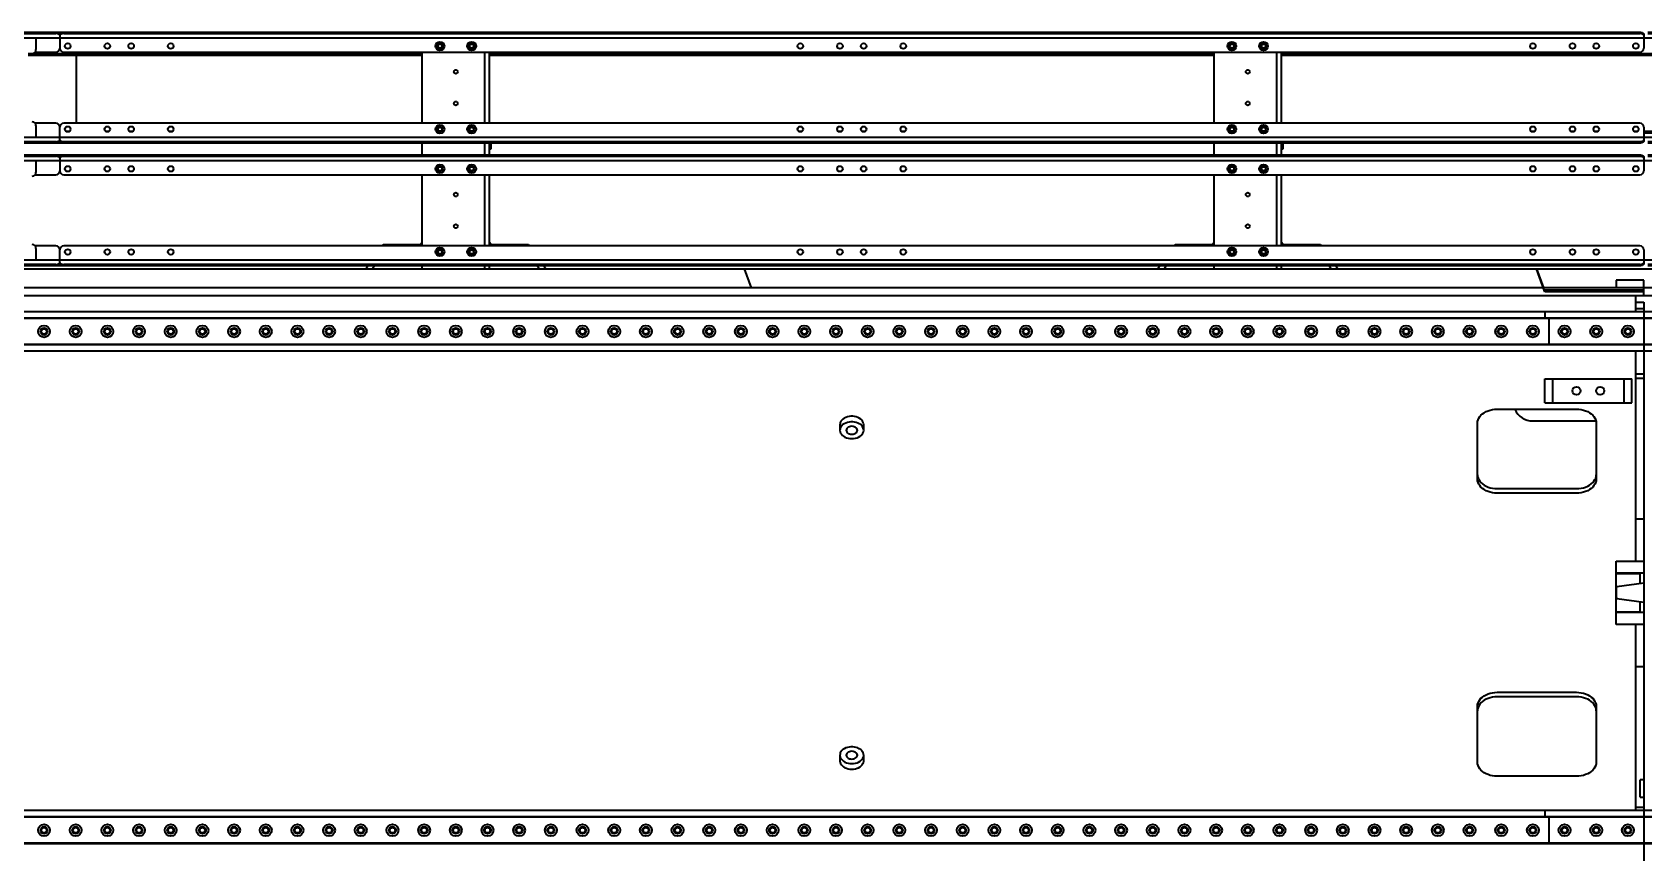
# Model space of a CAD drawing. Header units: inches. Extents: x 16559 to 58559, y 6500 to 36200.
# Drawn here: x 30810 to 32845, y 23166 to 24202 of the extents above; entities that cross this region are included whole.
import ezdxf

# ---------------------------------------------------------------- set-up
doc = ezdxf.new("R2010")
doc.units = ezdxf.units.IN
doc.header["$LTSCALE"] = 300
doc.layers.add('GUIDE', color=4, linetype='Continuous', lineweight=35)

# ---------------------------------------------------------------- blocks, each defined once
blk = doc.blocks.new('A$C8cf30650')
at = {"layer": 'GUIDE'}
for p, q in [((100, 1311), (4100, 1311)), ((105, 1318), (4095, 1318)), ((105, 1316.3), (2095, 1316.3)), ((2069.8, 1311), (2069.8, 1296)), ((2100, 1315.5), (2100, 1298)), ((2105, 1316.3), (4095, 1316.3)), ((4100, 1315.5), (4100, 1298)), ((2557.5, 1290.5), (2060, 1290.5)), ((2557.5, 1288.5), (2060, 1288.5)), ((2068.9, 1293), (2095, 1293)), ((2105, 1293), (4095, 1293)), ((2121, 1203), (2121, 1290.5)), ((2557.5, 1203), (2557.5, 1293)), ((2636.5, 1203), (2636.5, 1293)), ((2642.5, 1203), (2642.5, 1293)), ((3557.5, 1290.5), (2642.5, 1290.5)), ((3557.5, 1288.5), (2642.5, 1288.5)), ((2662.5, 1292.5), (2646.5, 1292.5)), ((2662.5, 1292.5), (2662.5, 1290.5)), ((3557.5, 1203), (3557.5, 1293)), ((3636.5, 1203), (3636.5, 1293)), ((3642.5, 1203), (3642.5, 1293)), ((4121, 1290.5), (3642.5, 1290.5)), ((4121, 1288.5), (3642.5, 1288.5)), ((3662.5, 1292.5), (3646.5, 1292.5)), ((3662.5, 1292.5), (3662.5, 1290.5)), ((2095, 1203), (2068.9, 1203)), ((4095, 1203), (2105, 1203)), ((4100, 1185), (100, 1185)), ((2069.8, 1200), (2069.8, 1185)), ((2100, 1180.5), (2100, 1198)), ((2111.8, 1192.5), (2108.2, 1192.5)), ((2161.8, 1192.5), (2158.2, 1192.5)), ((2191.8, 1192.5), (2188.2, 1192.5)), ((2241.8, 1192.5), (2238.2, 1192.5)), ((3036.8, 1192.5), (3033.2, 1192.5)), ((3086.8, 1192.5), (3083.2, 1192.5)), ((3116.8, 1192.5), (3113.2, 1192.5)), ((3166.8, 1192.5), (3163.2, 1192.5)), ((3961.8, 1192.5), (3958.2, 1192.5)), ((4011.8, 1192.5), (4008.2, 1192.5)), ((4041.8, 1192.5), (4038.2, 1192.5)), ((4091.8, 1192.5), (4088.2, 1192.5)), ((4100, 1198), (4100, 1180.5)), ((4121, 1192.5), (4100, 1192.5)), ((4121, 1190.5), (4100, 1190.5)), ((2095, 1179.7), (105, 1179.7)), ((4095, 1178), (105, 1178)), ((105, 1163), (4095, 1163)), ((105, 1161.3), (2095, 1161.3)), ((2100, 1160.5), (2100, 1143)), ((4095, 1179.7), (2105, 1179.7)), ((2105, 1161.3), (4095, 1161.3)), ((2557.5, 1163), (2557.5, 1178)), ((2636.5, 1163), (2636.5, 1178)), ((2642.5, 1163), (2642.5, 1178)), ((2642.5, 1170.5), (2644.5, 1170.5)), ((2644.5, 1170.5), (2644.5, 1178)), ((3557.5, 1163), (3557.5, 1178)), ((3636.5, 1163), (3636.5, 1178)), ((3642.5, 1163), (3642.5, 1178)), ((3642.5, 1170.5), (3644.5, 1170.5)), ((3644.5, 1170.5), (3644.5, 1178)), ((4100, 1160.5), (4100, 1143)), ((100, 1156), (4100, 1156)), ((2069.8, 1156), (2069.8, 1141)), ((2068.9, 1138), (2095, 1138)), ((2105, 1138), (4095, 1138)), ((2557.5, 1048), (2557.5, 1138)), ((2636.5, 1048), (2636.5, 1138)), ((2642.5, 1048), (2642.5, 1138)), ((3557.5, 1048), (3557.5, 1138)), ((3636.5, 1048), (3636.5, 1138)), ((3642.5, 1048), (3642.5, 1138)), ((2095, 1048), (2068.9, 1048)), ((2069.8, 1045), (2069.8, 1030)), ((2100, 1025.5), (2100, 1043)), ((4095, 1048), (2105, 1048)), ((2506.7, 1048), (2508.1, 1050)), ((2508.1, 1050), (2557.5, 1050)), ((2516.6, 1050), (2515.2, 1048)), ((2642.5, 1050), (2691.9, 1050)), ((2684.8, 1048), (2683.4, 1050)), ((2691.9, 1050), (2693.3, 1048)), ((3506.7, 1048), (3508.1, 1050)), ((3508.1, 1050), (3557.5, 1050)), ((3516.6, 1050), (3515.2, 1048)), ((3642.5, 1050), (3691.9, 1050)), ((3684.8, 1048), (3683.4, 1050)), ((3691.9, 1050), (3693.3, 1048)), ((4100, 1043), (4100, 1025.5)), ((-35.3, 1019), (3964.7, 1019)), ((-25.7, 992), (-35.3, 1019)), ((4100, 1030), (100, 1030)), ((2095, 1024.7), (105, 1024.7)), ((4095, 1023), (105, 1023)), ((4095, 1024.7), (2105, 1024.7)), ((2486.2, 1019), (2489, 1023)), ((2497.5, 1023), (2494.6, 1019)), ((2557.5, 1019), (2557.5, 1023)), ((2636.5, 1019), (2636.5, 1023)), ((2642.5, 1019), (2642.5, 1023)), ((2705.4, 1019), (2702.5, 1023)), ((2711, 1023), (2713.8, 1019)), ((2973.2, 995), (2964.7, 1019)), ((3486.2, 1019), (3489, 1023)), ((3497.5, 1023), (3494.6, 1019)), ((3557.5, 1019), (3557.5, 1023)), ((3636.5, 1019), (3636.5, 1023)), ((3642.5, 1019), (3642.5, 1023)), ((3705.4, 1019), (3702.5, 1023)), ((3711, 1023), (3713.8, 1019)), ((3964.7, 1019), (3973.2, 995)), ((4100, 1005), (4065, 1005)), ((4065, 1005), (4065, 995)), ((4100, 985), (4100, 1005)), ((100, 992), (-25.7, 992)), ((-25, 990), (-25.7, 992)), ((100, 990), (-25, 990)), ((4100, 995), (100, 995)), ((4100, 985), (100, 985)), ((4090, 965), (4090, 985)), ((4090, 977), (4100, 977)), ((4100, 977), (4100, 41)), ((3980, 957), (-20, 957)), ((-20, 957), (-20, 923)), ((3980, 956.5), (-20, 956.5)), ((4100, 965), (100, 965)), ((3975, 965), (3975, 957)), ((3980, 957), (3980, 923)), ((4090, 969), (4100, 969)), ((3980, 923.5), (-20, 923.5)), ((4100, 923), (-20, 923)), ((4100, 915), (100, 915)), ((4090, 650), (4090, 915)), ((3975, 850), (3975, 880)), ((3975, 880), (4085, 880)), ((3985, 850), (3985, 880)), ((4075, 880), (4075, 850)), ((4085, 850), (4085, 880)), ((4090, 886.6), (4100, 886.6)), ((4090, 881), (4100, 881)), ((3915, 841.9), (4015, 841.9)), ((3975, 850), (4085, 850)), ((3085, 822.3), (3085, 815.2)), ((3115, 815.2), (3115, 822.3)), ((3890, 753.5), (3890, 824.2)), ((3960, 827), (4039.7, 827)), ((4040, 824.2), (4040, 753.5)), ((3915, 741.5), (4015, 741.5)), ((4015, 735.8), (3915, 735.8)), ((4090, 703.3), (4100, 703.3)), ((65, 635), (95, 635)), ((65, 617.5), (65, 635)), ((95, 634), (65, 634)), ((95, 635), (95, 621.2)), ((4065, 650), (4100, 650)), ((4065, 570), (4065, 650)), ((4065, 635), (4100, 635)), ((67, 617.5), (65, 617.5)), ((65, 616.4), (65, 603.6)), ((100.1, 621.9), (65.9, 617.3)), ((67, 602.5), (65, 602.5)), ((65, 585), (65, 602.5)), ((65.9, 602.7), (100.1, 598.1)), ((95, 598.8), (95, 585)), ((65, 586), (95, 586)), ((95, 585), (65, 585)), ((4100, 585), (4065, 585)), ((4100, 570), (4065, 570)), ((4090, 335), (4090, 570)), ((4090, 516.7), (4100, 516.7)), ((3915, 484.2), (4015, 484.2)), ((4015, 478.5), (3915, 478.5)), ((3890, 395.8), (3890, 466.5)), ((4040, 466.5), (4040, 395.8)), ((3085, 404.8), (3085, 397.7)), ((3115, 397.7), (3115, 404.8)), ((4015, 378.1), (3915, 378.1)), ((4095.5, 351.7), (4095.5, 373.7)), ((4100, 373.7), (4095.5, 373.7)), ((4095.5, 351.7), (4100, 351.7)), ((3980, 327), (-20, 327)), ((-20, 327), (-20, 293)), ((3980, 326.5), (-20, 326.5)), ((4100, 335), (100, 335)), ((3975, 335), (3975, 327)), ((3980, 327), (3980, 293)), ((4090, 339), (4100, 339)), ((3980, 293.5), (-20, 293.5)), ((4100, 293), (-20, 293))]:
    blk.add_line(p, q, dxfattribs=at)
at = {"layer": 'GUIDE', "flags": 128}
for points in [[(2095, 1318), (2096, 1318), (2096.9, 1317.8), (2097.8, 1317.6), (2098.5, 1317.3), (2099.2, 1316.9), (2099.6, 1316.5), (2099.9, 1316), (2100, 1315.5)], [(2100, 1313.8), (2099.9, 1314.3), (2099.6, 1314.7), (2099.2, 1315.2), (2098.5, 1315.5), (2097.8, 1315.8), (2096.9, 1316.1), (2096, 1316.2), (2095, 1316.3)], [(2100, 1315.5), (2100.1, 1316), (2100.4, 1316.5), (2100.8, 1316.9), (2101.5, 1317.3), (2102.2, 1317.6), (2103.1, 1317.8), (2104, 1318), (2105, 1318)], [(2105, 1316.3), (2104, 1316.2), (2103.1, 1316.1), (2102.2, 1315.8), (2101.5, 1315.5), (2100.8, 1315.2), (2100.4, 1314.7), (2100.1, 1314.3), (2100, 1313.8)], [(4095, 1318), (4096, 1318), (4096.9, 1317.8), (4097.8, 1317.6), (4098.5, 1317.3), (4099.2, 1316.9), (4099.6, 1316.5), (4099.9, 1316), (4100, 1315.5)], [(4100, 1313.8), (4099.9, 1314.3), (4099.6, 1314.7), (4099.2, 1315.2), (4098.5, 1315.5), (4097.8, 1315.8), (4096.9, 1316.1), (4096, 1316.2), (4095, 1316.3)], [(2095, 1179.7), (2096, 1179.8), (2096.9, 1179.9), (2097.8, 1180.2), (2098.5, 1180.5), (2099.2, 1180.8), (2099.6, 1181.3), (2099.9, 1181.7), (2100, 1182.2)], [(2100, 1180.5), (2099.9, 1180), (2099.6, 1179.5), (2099.2, 1179.1), (2098.5, 1178.7), (2097.8, 1178.4), (2096.9, 1178.2), (2096, 1178), (2095, 1178)], [(2100, 1182.2), (2100.1, 1181.7), (2100.4, 1181.3), (2100.8, 1180.8), (2101.5, 1180.5), (2102.2, 1180.2), (2103.1, 1179.9), (2104, 1179.8), (2105, 1179.7)], [(2105, 1178), (2104, 1178), (2103.1, 1178.2), (2102.2, 1178.4), (2101.5, 1178.7), (2100.8, 1179.1), (2100.4, 1179.5), (2100.1, 1180), (2100, 1180.5)], [(4095, 1179.7), (4096, 1179.8), (4096.9, 1179.9), (4097.8, 1180.2), (4098.5, 1180.5), (4099.2, 1180.8), (4099.6, 1181.3), (4099.9, 1181.7), (4100, 1182.2)], [(4100, 1180.5), (4099.9, 1180), (4099.6, 1179.5), (4099.2, 1179.1), (4098.5, 1178.7), (4097.8, 1178.4), (4096.9, 1178.2), (4096, 1178), (4095, 1178)], [(2095, 1163), (2096, 1163), (2096.9, 1162.8), (2097.8, 1162.6), (2098.5, 1162.3), (2099.2, 1161.9), (2099.6, 1161.5), (2099.9, 1161), (2100, 1160.5)], [(2100, 1158.8), (2099.9, 1159.3), (2099.6, 1159.7), (2099.2, 1160.2), (2098.5, 1160.5), (2097.8, 1160.8), (2096.9, 1161.1), (2096, 1161.2), (2095, 1161.3)], [(2100, 1160.5), (2100.1, 1161), (2100.4, 1161.5), (2100.8, 1161.9), (2101.5, 1162.3), (2102.2, 1162.6), (2103.1, 1162.8), (2104, 1163), (2105, 1163)], [(2105, 1161.3), (2104, 1161.2), (2103.1, 1161.1), (2102.2, 1160.8), (2101.5, 1160.5), (2100.8, 1160.2), (2100.4, 1159.7), (2100.1, 1159.3), (2100, 1158.8)], [(4095, 1163), (4096, 1163), (4096.9, 1162.8), (4097.8, 1162.6), (4098.5, 1162.3), (4099.2, 1161.9), (4099.6, 1161.5), (4099.9, 1161), (4100, 1160.5)], [(4100, 1158.8), (4099.9, 1159.3), (4099.6, 1159.7), (4099.2, 1160.2), (4098.5, 1160.5), (4097.8, 1160.8), (4096.9, 1161.1), (4096, 1161.2), (4095, 1161.3)], [(2555.3, 1050), (2555.4, 1050.2), (2557.5, 1052.9)], [(2642.5, 1052.9), (2644.6, 1050.2), (2644.7, 1050)], [(3555.3, 1050), (3555.4, 1050.2), (3557.5, 1052.9)], [(3642.5, 1052.9), (3644.6, 1050.2), (3644.7, 1050)], [(2095, 1024.7), (2096, 1024.8), (2096.9, 1024.9), (2097.8, 1025.2), (2098.5, 1025.5), (2099.2, 1025.8), (2099.6, 1026.3), (2099.9, 1026.7), (2100, 1027.2)], [(2100, 1025.5), (2099.9, 1025), (2099.6, 1024.5), (2099.2, 1024.1), (2098.5, 1023.7), (2097.8, 1023.4), (2096.9, 1023.2), (2096, 1023), (2095, 1023)], [(2100, 1027.2), (2100.1, 1026.7), (2100.4, 1026.3), (2100.8, 1025.8), (2101.5, 1025.5), (2102.2, 1025.2), (2103.1, 1024.9), (2104, 1024.8), (2105, 1024.7)], [(2105, 1023), (2104, 1023), (2103.1, 1023.2), (2102.2, 1023.4), (2101.5, 1023.7), (2100.8, 1024.1), (2100.4, 1024.5), (2100.1, 1025), (2100, 1025.5)], [(4095, 1024.7), (4096, 1024.8), (4096.9, 1024.9), (4097.8, 1025.2), (4098.5, 1025.5), (4099.2, 1025.8), (4099.6, 1026.3), (4099.9, 1026.7), (4100, 1027.2)], [(4100, 1025.5), (4099.9, 1025), (4099.6, 1024.5), (4099.2, 1024.1), (4098.5, 1023.7), (4097.8, 1023.4), (4096.9, 1023.2), (4096, 1023), (4095, 1023)], [(3890, 824.2), (3890.2, 826.3), (3890.7, 828.4), (3891.6, 830.5), (3892.9, 832.4), (3894.4, 834.2), (3896.3, 835.9), (3898.4, 837.4), (3900.8, 838.7), (3903.4, 839.8), (3906.1, 840.7), (3909, 841.3), (3912, 841.7), (3915, 841.9)], [(4015, 841.9), (4018, 841.7), (4021, 841.3), (4023.9, 840.7), (4026.6, 839.8), (4029.2, 838.7), (4031.6, 837.4), (4033.7, 835.9), (4035.6, 834.2), (4037.1, 832.4), (4038.4, 830.5), (4039.3, 828.4), (4039.8, 826.3), (4040, 824.2)], [(3115, 822.3), (3114.9, 823.5), (3114.5, 825.1), (3113.7, 826.6), (3112.6, 828), (3111.2, 829.3), (3109.5, 830.5), (3107.7, 831.4), (3105.6, 832.1), (3103.4, 832.6), (3101.1, 832.9), (3098.9, 832.9), (3096.6, 832.6), (3094.4, 832.1), (3092.3, 831.4), (3090.5, 830.5), (3088.8, 829.3), (3087.4, 828), (3086.3, 826.6), (3085.5, 825.1), (3085.1, 823.5), (3085, 822.3)], [(3100, 804.6), (3102.3, 804.7), (3104.5, 805.1), (3106.7, 805.7), (3108.6, 806.5), (3110.4, 807.6), (3111.9, 808.8), (3113.2, 810.1), (3114.1, 811.6), (3114.7, 813.2), (3115, 814.8), (3114.9, 816.4), (3114.5, 818), (3113.7, 819.5), (3112.6, 821), (3111.2, 822.3), (3109.5, 823.4), (3107.7, 824.3), (3105.6, 825), (3103.4, 825.5), (3101.1, 825.8), (3098.9, 825.8), (3096.6, 825.5), (3094.4, 825), (3092.3, 824.3), (3090.5, 823.4), (3088.8, 822.3), (3087.4, 821), (3086.3, 819.5), (3085.5, 818), (3085.1, 816.4), (3085, 814.8), (3085.3, 813.2), (3085.9, 811.6), (3086.8, 810.1), (3088.1, 808.8), (3089.6, 807.6), (3091.4, 806.5), (3093.3, 805.7), (3095.5, 805.1), (3097.7, 804.7), (3100, 804.6)], [(3100, 810.3), (3101.6, 810.4), (3103, 810.8), (3104.4, 811.3), (3105.5, 812.1), (3106.3, 813.1), (3106.8, 814.1), (3107, 815.2), (3106.8, 816.3), (3106.3, 817.4), (3105.5, 818.3), (3104.4, 819.1), (3103, 819.7), (3101.6, 820), (3100, 820.2), (3098.4, 820), (3097, 819.7), (3095.6, 819.1), (3094.5, 818.3), (3093.7, 817.4), (3093.2, 816.3), (3093, 815.2), (3093.2, 814.1), (3093.7, 813.1), (3094.5, 812.1), (3095.6, 811.3), (3097, 810.8), (3098.4, 810.4), (3100, 810.3)], [(3890, 759.1), (3890.2, 757), (3890.7, 754.9), (3891.6, 752.9), (3892.9, 750.9), (3894.4, 749.1), (3896.3, 747.4), (3898.4, 745.9), (3900.8, 744.6), (3903.4, 743.5), (3906.1, 742.6), (3909, 742), (3912, 741.6), (3915, 741.5)], [(3915, 735.8), (3912, 735.9), (3909, 736.3), (3906.1, 736.9), (3903.4, 737.8), (3900.8, 738.9), (3898.4, 740.2), (3896.3, 741.8), (3894.4, 743.4), (3892.9, 745.3), (3891.6, 747.2), (3890.7, 749.2), (3890.2, 751.3), (3890, 753.5)], [(4015, 741.5), (4018, 741.6), (4021, 742), (4023.9, 742.6), (4026.6, 743.5), (4029.2, 744.6), (4031.6, 745.9), (4033.7, 747.4), (4035.6, 749.1), (4037.1, 750.9), (4038.4, 752.9), (4039.3, 754.9), (4039.8, 757), (4040, 759.1)], [(4040, 753.5), (4039.8, 751.3), (4039.3, 749.2), (4038.4, 747.2), (4037.1, 745.3), (4035.6, 743.4), (4033.7, 741.8), (4031.6, 740.2), (4029.2, 738.9), (4026.6, 737.8), (4023.9, 736.9), (4021, 736.3), (4018, 735.9), (4015, 735.8)], [(3890, 466.5), (3890.2, 468.7), (3890.7, 470.8), (3891.6, 472.8), (3892.9, 474.7), (3894.4, 476.6), (3896.3, 478.2), (3898.4, 479.8), (3900.8, 481.1), (3903.4, 482.2), (3906.1, 483.1), (3909, 483.7), (3912, 484.1), (3915, 484.2)], [(3915, 478.5), (3912, 478.4), (3909, 478), (3906.1, 477.4), (3903.4, 476.5), (3900.8, 475.4), (3898.4, 474.1), (3896.3, 472.6), (3894.4, 470.9), (3892.9, 469.1), (3891.6, 467.1), (3890.7, 465.1), (3890.2, 463), (3890, 460.9)], [(4015, 484.2), (4018, 484.1), (4021, 483.7), (4023.9, 483.1), (4026.6, 482.2), (4029.2, 481.1), (4031.6, 479.8), (4033.7, 478.2), (4035.6, 476.6), (4037.1, 474.7), (4038.4, 472.8), (4039.3, 470.8), (4039.8, 468.7), (4040, 466.5)], [(4040, 460.9), (4039.8, 463), (4039.3, 465.1), (4038.4, 467.1), (4037.1, 469.1), (4035.6, 470.9), (4033.7, 472.6), (4031.6, 474.1), (4029.2, 475.4), (4026.6, 476.5), (4023.9, 477.4), (4021, 478), (4018, 478.4), (4015, 478.5)], [(3100, 394.2), (3102.3, 394.3), (3104.5, 394.7), (3106.7, 395.3), (3108.6, 396.1), (3110.4, 397.1), (3111.9, 398.4), (3113.2, 399.7), (3114.1, 401.2), (3114.7, 402.8), (3115, 404.4), (3114.9, 406), (3114.5, 407.6), (3113.7, 409.1), (3112.6, 410.6), (3111.2, 411.8), (3109.5, 413), (3107.7, 413.9), (3105.6, 414.6), (3103.4, 415.1), (3101.1, 415.4), (3098.9, 415.4), (3096.6, 415.1), (3094.4, 414.6), (3092.3, 413.9), (3090.5, 413), (3088.8, 411.8), (3087.4, 410.6), (3086.3, 409.1), (3085.5, 407.6), (3085.1, 406), (3085, 404.4), (3085.3, 402.8), (3085.9, 401.2), (3086.8, 399.7), (3088.1, 398.4), (3089.6, 397.1), (3091.4, 396.1), (3093.3, 395.3), (3095.5, 394.7), (3097.7, 394.3), (3100, 394.2)], [(3100, 399.8), (3101.6, 400), (3103, 400.3), (3104.4, 400.9), (3105.5, 401.7), (3106.3, 402.6), (3106.8, 403.7), (3107, 404.8), (3106.8, 405.9), (3106.3, 406.9), (3105.5, 407.9), (3104.4, 408.7), (3103, 409.2), (3101.6, 409.6), (3100, 409.7), (3098.4, 409.6), (3097, 409.2), (3095.6, 408.7), (3094.5, 407.9), (3093.7, 406.9), (3093.2, 405.9), (3093, 404.8), (3093.2, 403.7), (3093.7, 402.6), (3094.5, 401.7), (3095.6, 400.9), (3097, 400.3), (3098.4, 400), (3100, 399.8)], [(3085, 397.7), (3085, 397.3), (3085.3, 395.7), (3085.9, 394.1), (3086.8, 392.7), (3088.1, 391.3), (3089.6, 390.1), (3091.4, 389), (3093.3, 388.2), (3095.5, 387.6), (3097.7, 387.2), (3100, 387.1)], [(3100, 387.1), (3102.3, 387.2), (3104.5, 387.6), (3106.7, 388.2), (3108.6, 389), (3110.4, 390.1), (3111.9, 391.3), (3113.2, 392.7), (3114.1, 394.1), (3114.7, 395.7), (3115, 397.3), (3115, 397.7)], [(3915, 378.1), (3912, 378.3), (3909, 378.7), (3906.1, 379.3), (3903.4, 380.2), (3900.8, 381.3), (3898.4, 382.6), (3896.3, 384.1), (3894.4, 385.8), (3892.9, 387.6), (3891.6, 389.5), (3890.7, 391.6), (3890.2, 393.7), (3890, 395.8)], [(4040, 395.8), (4039.8, 393.7), (4039.3, 391.6), (4038.4, 389.5), (4037.1, 387.6), (4035.6, 385.8), (4033.7, 384.1), (4031.6, 382.6), (4029.2, 381.3), (4026.6, 380.2), (4023.9, 379.3), (4021, 378.7), (4018, 378.3), (4015, 378.1)]]:
    blk.add_lwpolyline(points, dxfattribs=at)
at = {"layer": 'GUIDE'}
for centre, radius in [((2110, 1300.5), 3.5), ((2160, 1300.5), 3.5), ((2190, 1300.5), 3.5), ((2240, 1300.5), 3.5), ((2580, 1300.5), 5.5), ((2580, 1300.5), 3.5), ((2580, 1300.5), 2.5), ((2620, 1300.5), 5.5), ((2620, 1300.5), 3.5), ((2620, 1300.5), 2.5), ((3035, 1300.5), 3.5), ((3085, 1300.5), 3.5), ((3115, 1300.5), 3.5), ((3165, 1300.5), 3.5), ((3580, 1300.5), 5.5), ((3580, 1300.5), 3.5), ((3580, 1300.5), 2.5), ((3620, 1300.5), 5.5), ((3620, 1300.5), 3.5), ((3620, 1300.5), 2.5), ((3960, 1300.5), 3.5), ((4010, 1300.5), 3.5), ((4040, 1300.5), 3.5), ((4090, 1300.5), 3.5), ((2600, 1268), 2.5), ((3600, 1268), 2.5), ((2600, 1228), 2.5), ((3600, 1228), 2.5), ((2580, 1195.5), 5.5), ((2620, 1195.5), 5.5), ((3580, 1195.5), 5.5), ((3620, 1195.5), 5.5), ((2110, 1195.5), 3.5), ((2160, 1195.5), 3.5), ((2190, 1195.5), 3.5), ((2240, 1195.5), 3.5), ((2580, 1195.5), 3.5), ((2580, 1195.5), 2.5), ((2620, 1195.5), 3.5), ((2620, 1195.5), 2.5), ((3035, 1195.5), 3.5), ((3085, 1195.5), 3.5), ((3115, 1195.5), 3.5), ((3165, 1195.5), 3.5), ((3580, 1195.5), 3.5), ((3580, 1195.5), 2.5), ((3620, 1195.5), 3.5), ((3620, 1195.5), 2.5), ((3960, 1195.5), 3.5), ((4010, 1195.5), 3.5), ((4040, 1195.5), 3.5), ((4090, 1195.5), 3.5), ((2110, 1145.5), 3.5), ((2160, 1145.5), 3.5), ((2190, 1145.5), 3.5), ((2240, 1145.5), 3.5), ((2580, 1145.5), 5.5), ((2580, 1145.5), 3.5), ((2580, 1145.5), 2.5), ((2620, 1145.5), 5.5), ((2620, 1145.5), 3.5), ((2620, 1145.5), 2.5), ((3035, 1145.5), 3.5), ((3085, 1145.5), 3.5), ((3115, 1145.5), 3.5), ((3165, 1145.5), 3.5), ((3580, 1145.5), 5.5), ((3580, 1145.5), 3.5), ((3580, 1145.5), 2.5), ((3620, 1145.5), 5.5), ((3620, 1145.5), 3.5), ((3620, 1145.5), 2.5), ((3960, 1145.5), 3.5), ((4010, 1145.5), 3.5), ((4040, 1145.5), 3.5), ((4090, 1145.5), 3.5), ((2600, 1113), 2.5), ((3600, 1113), 2.5), ((2600, 1073), 2.5), ((3600, 1073), 2.5), ((2110, 1040.5), 3.5), ((2160, 1040.5), 3.5), ((2190, 1040.5), 3.5), ((2240, 1040.5), 3.5), ((2580, 1040.5), 5.5), ((2580, 1040.5), 3.5), ((2580, 1040.5), 2.5), ((2620, 1040.5), 5.5), ((2620, 1040.5), 3.5), ((2620, 1040.5), 2.5), ((3035, 1040.5), 3.5), ((3085, 1040.5), 3.5), ((3115, 1040.5), 3.5), ((3165, 1040.5), 3.5), ((3580, 1040.5), 5.5), ((3580, 1040.5), 3.5), ((3580, 1040.5), 2.5), ((3620, 1040.5), 5.5), ((3620, 1040.5), 3.5), ((3620, 1040.5), 2.5), ((3960, 1040.5), 3.5), ((4010, 1040.5), 3.5), ((4040, 1040.5), 3.5), ((4090, 1040.5), 3.5), ((0, 940), 7.5), ((0, 940), 4.5), ((40, 940), 7.5), ((40, 940), 4.5), ((80, 940), 7.5), ((80, 940), 4.5), ((2080, 940), 7.5), ((2080, 940), 4.5), ((2080, 940), 3.4), ((2120, 940), 7.5), ((2120, 940), 4.5), ((2120, 940), 3.4), ((2160, 940), 7.5), ((2160, 940), 4.5), ((2160, 940), 3.4), ((2200, 940), 7.5), ((2200, 940), 4.5), ((2200, 940), 3.4), ((2240, 940), 7.5), ((2240, 940), 4.5), ((2240, 940), 3.4), ((2280, 940), 7.5), ((2280, 940), 4.5), ((2280, 940), 3.4), ((2320, 940), 7.5), ((2320, 940), 4.5), ((2320, 940), 3.4), ((2360, 940), 7.5), ((2360, 940), 4.5), ((2360, 940), 3.4), ((2400, 940), 7.5), ((2400, 940), 4.5), ((2400, 940), 3.4), ((2440, 940), 7.5), ((2440, 940), 4.5), ((2440, 940), 3.4), ((2480, 940), 7.5), ((2480, 940), 4.5), ((2480, 940), 3.4), ((2520, 940), 7.5), ((2520, 940), 4.5), ((2520, 940), 3.4), ((2560, 940), 7.5), ((2560, 940), 4.5), ((2560, 940), 3.4), ((2600, 940), 7.5), ((2600, 940), 4.5), ((2600, 940), 3.4), ((2640, 940), 7.5), ((2640, 940), 4.5), ((2640, 940), 3.4), ((2680, 940), 7.5), ((2680, 940), 4.5), ((2680, 940), 3.4), ((2720, 940), 7.5), ((2720, 940), 4.5), ((2720, 940), 3.4), ((2760, 940), 7.5), ((2760, 940), 4.5), ((2760, 940), 3.4), ((2800, 940), 7.5), ((2800, 940), 4.5), ((2800, 940), 3.4), ((2840, 940), 7.5), ((2840, 940), 4.5), ((2840, 940), 3.4), ((2880, 940), 7.5), ((2880, 940), 4.5), ((2880, 940), 3.4), ((2920, 940), 7.5), ((2920, 940), 4.5), ((2920, 940), 3.4), ((2960, 940), 7.5), ((2960, 940), 4.5), ((2960, 940), 3.4), ((3000, 940), 7.5), ((3000, 940), 4.5), ((3000, 940), 3.4), ((3040, 940), 7.5), ((3040, 940), 4.5), ((3040, 940), 3.4), ((3080, 940), 7.5), ((3080, 940), 4.5), ((3080, 940), 3.4), ((3120, 940), 7.5), ((3120, 940), 4.5), ((3120, 940), 3.4), ((3160, 940), 7.5), ((3160, 940), 4.5), ((3160, 940), 3.4), ((3200, 940), 7.5), ((3200, 940), 4.5), ((3200, 940), 3.4), ((3240, 940), 7.5), ((3240, 940), 4.5), ((3240, 940), 3.4), ((3280, 940), 7.5), ((3280, 940), 4.5), ((3280, 940), 3.4), ((3320, 940), 7.5), ((3320, 940), 4.5), ((3320, 940), 3.4), ((3360, 940), 7.5), ((3360, 940), 4.5), ((3360, 940), 3.4), ((3400, 940), 7.5), ((3400, 940), 4.5), ((3400, 940), 3.4), ((3440, 940), 7.5), ((3440, 940), 4.5), ((3440, 940), 3.4), ((3480, 940), 7.5), ((3480, 940), 4.5), ((3480, 940), 3.4), ((3520, 940), 7.5), ((3520, 940), 4.5), ((3520, 940), 3.4), ((3560, 940), 7.5), ((3560, 940), 4.5), ((3560, 940), 3.4), ((3600, 940), 7.5), ((3600, 940), 4.5), ((3600, 940), 3.4), ((3640, 940), 7.5), ((3640, 940), 4.5), ((3640, 940), 3.4), ((3680, 940), 7.5), ((3680, 940), 4.5), ((3680, 940), 3.4), ((3720, 940), 7.5), ((3720, 940), 4.5), ((3720, 940), 3.4), ((3760, 940), 7.5), ((3760, 940), 4.5), ((3760, 940), 3.4), ((3800, 940), 7.5), ((3800, 940), 4.5), ((3800, 940), 3.4), ((3840, 940), 7.5), ((3840, 940), 4.5), ((3840, 940), 3.4), ((3880, 940), 7.5), ((3880, 940), 4.5), ((3880, 940), 3.4), ((3920, 940), 7.5), ((3920, 940), 4.5), ((3920, 940), 3.4), ((3960, 940), 7.5), ((3960, 940), 4.5), ((3960, 940), 3.4), ((4000, 940), 3.4), ((4040, 940), 3.4), ((4080, 940), 3.4), ((4015, 865), 5.1), ((4045, 865), 5.1), ((0, 310), 7.5), ((0, 310), 4.5), ((40, 310), 7.5), ((40, 310), 4.5), ((80, 310), 7.5), ((80, 310), 4.5), ((2080, 310), 7.5), ((2080, 310), 4.5), ((2080, 310), 3.4), ((2120, 310), 7.5), ((2120, 310), 4.5), ((2120, 310), 3.4), ((2160, 310), 7.5), ((2160, 310), 4.5), ((2160, 310), 3.4), ((2200, 310), 7.5), ((2200, 310), 4.5), ((2200, 310), 3.4), ((2240, 310), 7.5), ((2240, 310), 4.5), ((2240, 310), 3.4), ((2280, 310), 7.5), ((2280, 310), 4.5), ((2280, 310), 3.4), ((2320, 310), 7.5), ((2320, 310), 4.5), ((2320, 310), 3.4), ((2360, 310), 7.5), ((2360, 310), 4.5), ((2360, 310), 3.4), ((2400, 310), 7.5), ((2400, 310), 4.5), ((2400, 310), 3.4), ((2440, 310), 7.5), ((2440, 310), 4.5), ((2440, 310), 3.4), ((2480, 310), 7.5), ((2480, 310), 4.5), ((2480, 310), 3.4), ((2520, 310), 7.5), ((2520, 310), 4.5), ((2520, 310), 3.4), ((2560, 310), 7.5), ((2560, 310), 4.5), ((2560, 310), 3.4), ((2600, 310), 7.5), ((2600, 310), 4.5), ((2600, 310), 3.4), ((2640, 310), 7.5), ((2640, 310), 4.5), ((2640, 310), 3.4), ((2680, 310), 7.5), ((2680, 310), 4.5), ((2680, 310), 3.4), ((2720, 310), 7.5), ((2720, 310), 4.5), ((2720, 310), 3.4), ((2760, 310), 7.5), ((2760, 310), 4.5), ((2760, 310), 3.4), ((2800, 310), 7.5), ((2800, 310), 4.5), ((2800, 310), 3.4), ((2840, 310), 7.5), ((2840, 310), 4.5), ((2840, 310), 3.4), ((2880, 310), 7.5), ((2880, 310), 4.5), ((2880, 310), 3.4), ((2920, 310), 7.5), ((2920, 310), 4.5), ((2920, 310), 3.4), ((2960, 310), 7.5), ((2960, 310), 4.5), ((2960, 310), 3.4), ((3000, 310), 7.5), ((3000, 310), 4.5), ((3000, 310), 3.4), ((3040, 310), 7.5), ((3040, 310), 4.5), ((3040, 310), 3.4), ((3080, 310), 7.5), ((3080, 310), 4.5), ((3080, 310), 3.4), ((3120, 310), 7.5), ((3120, 310), 4.5), ((3120, 310), 3.4), ((3160, 310), 7.5), ((3160, 310), 4.5), ((3160, 310), 3.4), ((3200, 310), 7.5), ((3200, 310), 4.5), ((3200, 310), 3.4), ((3240, 310), 7.5), ((3240, 310), 4.5), ((3240, 310), 3.4), ((3280, 310), 7.5), ((3280, 310), 4.5), ((3280, 310), 3.4), ((3320, 310), 7.5), ((3320, 310), 4.5), ((3320, 310), 3.4), ((3360, 310), 7.5), ((3360, 310), 4.5), ((3360, 310), 3.4), ((3400, 310), 7.5), ((3400, 310), 4.5), ((3400, 310), 3.4), ((3440, 310), 7.5), ((3440, 310), 4.5), ((3440, 310), 3.4), ((3480, 310), 7.5), ((3480, 310), 4.5), ((3480, 310), 3.4), ((3520, 310), 7.5), ((3520, 310), 4.5), ((3520, 310), 3.4), ((3560, 310), 7.5), ((3560, 310), 4.5), ((3560, 310), 3.4), ((3600, 310), 7.5), ((3600, 310), 4.5), ((3600, 310), 3.4), ((3640, 310), 7.5), ((3640, 310), 4.5), ((3640, 310), 3.4), ((3680, 310), 7.5), ((3680, 310), 4.5), ((3680, 310), 3.4), ((3720, 310), 7.5), ((3720, 310), 4.5), ((3720, 310), 3.4), ((3760, 310), 7.5), ((3760, 310), 4.5), ((3760, 310), 3.4), ((3800, 310), 7.5), ((3800, 310), 4.5), ((3800, 310), 3.4), ((3840, 310), 7.5), ((3840, 310), 4.5), ((3840, 310), 3.4), ((3880, 310), 7.5), ((3880, 310), 4.5), ((3880, 310), 3.4), ((3920, 310), 7.5), ((3920, 310), 4.5), ((3920, 310), 3.4), ((3960, 310), 7.5), ((3960, 310), 4.5), ((3960, 310), 3.4), ((4000, 310), 3.4), ((4040, 310), 3.4), ((4080, 310), 3.4)]:
    blk.add_circle(centre, radius, dxfattribs=at)
for centre, radius, start, end in [((2065, 1295.9), 4.86, 271.8362, 1.7254), ((2095, 1298), 5, 270, 0), ((2105, 1298), 5, 180, 270), ((2646.5, 1294.5), 4, 202.0243, 270), ((2646.5, 1294.5), 2, 228.5904, 270), ((3646.5, 1294.5), 4, 202.0243, 270), ((3646.5, 1294.5), 2, 228.5904, 270), ((4095, 1298), 5, 270, 0), ((2065, 1200.1), 4.86, 358.2746, 88.1638), ((2095, 1198), 5, 0, 90), ((2105, 1198), 5, 90, 180), ((4095, 1198), 5, 0, 90), ((2065, 1140.9), 4.86, 271.8362, 1.7254), ((2095, 1143), 5, 270, 0), ((2105, 1143), 5, 180, 270), ((4095, 1143), 5, 270, 0), ((2065, 1045.1), 4.86, 358.2746, 88.1638), ((2095, 1043), 5, 0, 90), ((2105, 1043), 5, 90, 180), ((4095, 1043), 5, 0, 90), ((3960, 852), 25, 203.9251, 270), ((66, 616.4), 1, 97.5, 180), ((66, 603.6), 1, 180, 262.5)]:
    blk.add_arc(centre, radius, start, end, dxfattribs=at)

msp = doc.modelspace()

# ---------------------------------------------------------------- block references
at = {"layer": 'GUIDE'}
for p in [(28744.563, 22884.213), (32744.563, 22884.213)]:
    msp.add_blockref('A$C8cf30650', p, dxfattribs=at)

doc.saveas('drawing.dxf')
